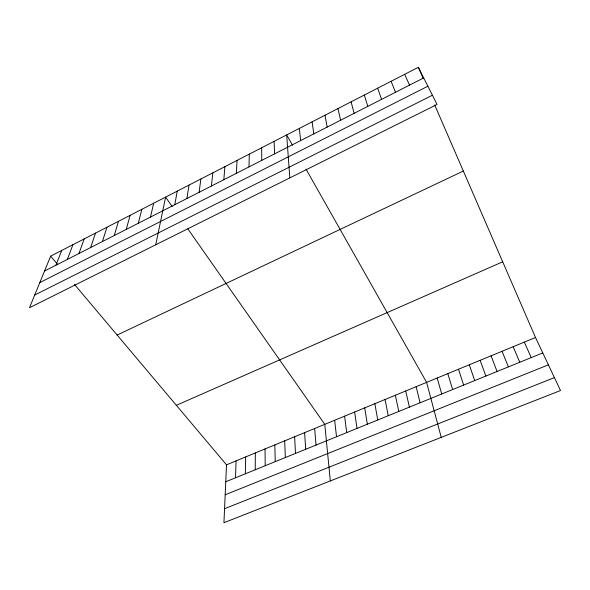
<?xml version="1.0" encoding="UTF-8"?>
<svg xmlns="http://www.w3.org/2000/svg" width="590" height="590" viewBox="0 0 590 590"><rect width="100%" height="100%" fill="white"/><g stroke="black" fill="none" stroke-linecap="round" stroke-linejoin="round"><path stroke-width="0.89" d="M255.249 469.773L255.323 452.958M245.352 473.792L245.661 456.94M249.002 166.889L249.29 154.115M235.528 477.789L236.059 460.893M74.48 284.417L226.516 464.824L223.935 522.711L560.5 390.528L535.514 337.502L434.668 104.917M236.369 173.32L237.04 160.406M223.839 179.707L224.886 166.653M211.412 186.034L212.835 172.841M199.095 192.311L200.88 178.984M186.883 198.528L189.021 185.068M174.765 204.701L177.258 191.108M155.716 244.784L165.598 197.104L172.169 206.485M150.48 217.068L153.673 203.226M138.311 223.271L141.851 209.303M126.245 229.414L130.125 215.321M114.276 235.513L118.487 221.294M102.409 241.553L106.952 227.224M90.646 247.549L95.514 233.102M78.979 253.486L84.156 238.928M67.408 259.386L72.902 244.71M55.932 265.227L61.729 250.448M50.652 256.141L29.5 307.737L437.05 104.459L418.354 67.29L50.652 256.141L57.746 264.556M44.545 271.024L423.694 77.91M39.803 282.595L427.875 86.221M34.692 295.059L432.411 95.233M117.145 335.046L463.342 171.041M176.358 405.308L502.695 261.798M226.516 464.824L535.514 337.502M225.764 481.757L542.778 352.916M225.181 494.789L548.39 364.834M224.561 508.698L554.416 377.607M187.827 228.846L324.773 424.335L330.334 480.924M292.493 145.214L286.666 134.918L289.815 177.892M306.011 169.124L426.614 382.372L441.231 437.374M404.666 74.318L409.534 85.122M524.289 342.126L531.236 357.606M418.354 67.29L423.332 78.78M513.138 346.721L519.768 362.267M502.061 351.286L508.381 366.899M391.104 81.28L395.492 92.276M491.064 355.814L497.075 371.494M480.142 360.32L485.85 376.051M377.652 88.19L381.582 99.356M469.293 364.79L474.707 380.587M458.511 369.229L463.629 385.086M364.318 95.042L367.791 106.384M447.81 373.64L452.641 389.555M437.175 378.02L441.718 393.987M351.102 101.827L354.125 113.346M416.127 386.693L420.11 402.771M405.706 390.986L409.408 407.122M337.989 108.56L340.578 120.242M395.359 395.256L398.788 411.437M385.071 399.489L388.235 415.729M324.994 115.234L327.155 127.079M374.856 403.7L377.755 419.984M364.709 407.882L367.349 424.217M354.627 412.034L357.002 428.421M312.11 121.85L313.843 133.864M344.612 416.164L346.736 432.595M334.663 420.264L336.529 436.74M299.337 128.413L300.649 140.582M314.654 428.51L316.026 445.074M304.602 432.647L305.723 449.263M294.617 436.762L295.494 453.422M274.107 141.371L274.601 153.85M284.697 440.855L285.331 457.552M274.837 444.912L275.235 461.653M265.05 448.946L265.205 465.724M261.65 147.773L261.746 160.399"/></g></svg>
